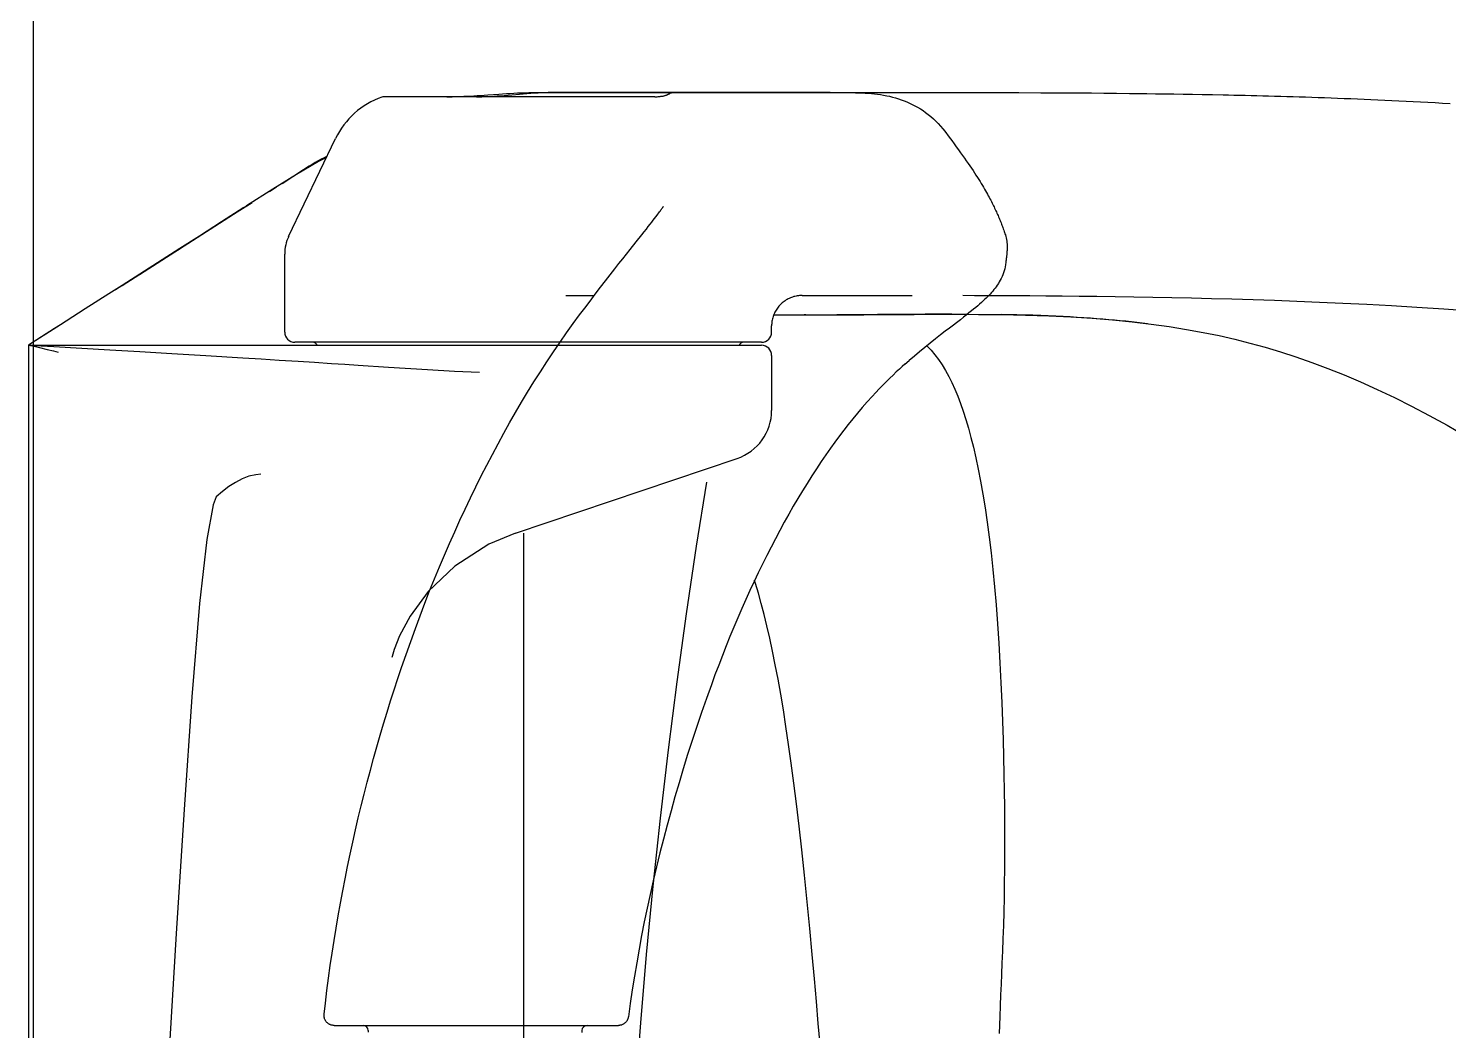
# Model space of a CAD drawing. Extents: x -119186 to 81195, y 1816 to 147180.
# Drawn here: x 24555.7 to 24695.7, y 34615.6 to 34714.3 of the extents above; entities that cross this region are included whole.
import ezdxf

# ---------------------------------------------------------------- set-up
doc = ezdxf.new("R2010")
doc.units = 0
doc.header["$LTSCALE"] = 12.7
doc.header["$MEASUREMENT"] = 0
doc.layers.add('A_建築（什器）', color=8, linetype='CONTINUOUS')

msp = doc.modelspace()

# ---------------------------------------------------------------- linework, layer by layer
at = {"layer": 'A_建築（什器）'}
for p, q in [((24556.16, 35012.64), (24556.16, 32762.64)), ((24617.41, 34707.61), (24590.69, 34707.61)), ((24599.85, 34707.61), (24590.69, 34707.61)), ((24596.93, 34707.61), (24597.18, 34707.61)), ((24597.18, 34707.61), (24597.44, 34707.61)), ((24597.44, 34707.61), (24597.71, 34707.62)), ((24597.71, 34707.62), (24597.97, 34707.62)), ((24597.97, 34707.62), (24598.27, 34707.63)), ((24598.27, 34707.63), (24598.59, 34707.65)), ((24598.59, 34707.65), (24598.91, 34707.66)), ((24598.91, 34707.66), (24599.24, 34707.68)), ((24599.24, 34707.68), (24599.58, 34707.7)), ((24599.58, 34707.7), (24599.92, 34707.72)), ((24599.85, 34707.61), (24600.11, 34707.61)), ((24599.92, 34707.72), (24600.26, 34707.74)), ((24600.11, 34707.61), (24600.37, 34707.61)), ((24600.26, 34707.74), (24600.61, 34707.76)), ((24600.37, 34707.61), (24600.63, 34707.62)), ((24600.61, 34707.76), (24600.97, 34707.79)), ((24600.63, 34707.62), (24600.89, 34707.63)), ((24600.89, 34707.63), (24601.21, 34707.64)), ((24600.97, 34707.79), (24602.05, 34707.87)), ((24601.21, 34707.64), (24601.55, 34707.66)), ((24601.55, 34707.66), (24601.89, 34707.69)), ((24601.89, 34707.69), (24602.24, 34707.71)), ((24602.05, 34707.87), (24602.42, 34707.89)), ((24602.24, 34707.71), (24602.59, 34707.74)), ((24602.42, 34707.89), (24602.79, 34707.92)), ((24602.59, 34707.74), (24602.96, 34707.77)), ((24602.79, 34707.92), (24603.16, 34707.94)), ((24602.96, 34707.77), (24603.32, 34707.8)), ((24603.16, 34707.94), (24603.52, 34707.96)), ((24603.32, 34707.8), (24604.07, 34707.87)), ((24603.52, 34707.96), (24603.89, 34707.98)), ((24603.89, 34707.98), (24604.26, 34708)), ((24604.07, 34707.87), (24604.45, 34707.9)), ((24604.26, 34708), (24604.63, 34708.01)), ((24604.45, 34707.9), (24604.82, 34707.94)), ((24604.63, 34708.01), (24604.99, 34708.02)), ((24604.82, 34707.94), (24605.19, 34707.96)), ((24604.99, 34708.02), (24605.35, 34708.03)), ((24605.19, 34707.96), (24605.55, 34707.99)), ((24605.35, 34708.03), (24605.69, 34708.03)), ((24605.55, 34707.99), (24605.91, 34708.01)), ((24605.69, 34708.03), (24642.29, 34708.03)), ((24605.91, 34708.01), (24606.26, 34708.02)), ((24606.26, 34708.02), (24606.59, 34708.03)), ((24606.59, 34708.03), (24606.91, 34708.03)), ((24634.71, 34708.03), (24606.91, 34708.03)), ((24617.41, 34707.61), (24617.53, 34707.61)), ((24617.53, 34707.61), (24617.64, 34707.61)), ((24617.64, 34707.61), (24617.76, 34707.62)), ((24617.76, 34707.62), (24617.86, 34707.63)), ((24617.86, 34707.63), (24617.95, 34707.64)), ((24617.95, 34707.64), (24618.03, 34707.65)), ((24618.03, 34707.65), (24618.11, 34707.66)), ((24618.11, 34707.66), (24618.18, 34707.67)), ((24618.18, 34707.67), (24618.25, 34707.68)), ((24618.25, 34707.68), (24618.31, 34707.7)), ((24618.31, 34707.7), (24618.36, 34707.71)), ((24618.36, 34707.71), (24618.41, 34707.73)), ((24618.41, 34707.73), (24618.46, 34707.74)), ((24618.46, 34707.74), (24618.5, 34707.75)), ((24618.5, 34707.75), (24618.54, 34707.77)), ((24618.54, 34707.77), (24618.58, 34707.78)), ((24618.58, 34707.78), (24618.61, 34707.79)), ((24618.61, 34707.79), (24618.64, 34707.8)), ((24618.64, 34707.8), (24618.67, 34707.82)), ((24618.67, 34707.82), (24618.7, 34707.83)), ((24618.7, 34707.83), (24618.72, 34707.84)), ((24618.72, 34707.84), (24618.75, 34707.85)), ((24618.75, 34707.85), (24618.77, 34707.86)), ((24618.77, 34707.86), (24618.78, 34707.87)), ((24618.78, 34707.87), (24618.8, 34707.88)), ((24618.8, 34707.88), (24618.81, 34707.88)), ((24618.81, 34707.88), (24618.83, 34707.89)), ((24618.83, 34707.89), (24618.84, 34707.9)), ((24618.84, 34707.9), (24618.85, 34707.9)), ((24618.85, 34707.9), (24618.86, 34707.91)), ((24618.86, 34707.91), (24618.87, 34707.92)), ((24618.86, 34707.91), (24618.86, 34707.91)), ((24618.87, 34707.92), (24618.88, 34707.92)), ((24618.88, 34707.93), (24618.89, 34707.93)), ((24618.88, 34707.92), (24618.88, 34707.93)), ((24618.88, 34707.92), (24618.88, 34707.92)), ((24618.89, 34707.93), (24618.9, 34707.94)), ((24618.89, 34707.93), (24618.89, 34707.93)), ((24618.9, 34707.94), (24618.9, 34707.94)), ((24618.9, 34707.94), (24618.9, 34707.94)), ((24618.9, 34707.94), (24618.91, 34707.94)), ((24618.91, 34707.94), (24618.91, 34707.95)), ((24618.91, 34707.95), (24618.91, 34707.95)), ((24618.91, 34707.95), (24618.92, 34707.95)), ((24618.91, 34707.94), (24618.91, 34707.94)), ((24618.92, 34707.95), (24618.92, 34707.96)), ((24618.92, 34707.96), (24618.93, 34707.96)), ((24618.92, 34707.95), (24618.92, 34707.95)), ((24618.93, 34707.96), (24618.93, 34707.96)), ((24618.93, 34707.96), (24618.94, 34707.96)), ((24618.94, 34707.96), (24618.95, 34707.97)), ((24618.95, 34707.97), (24618.96, 34707.98)), ((24618.95, 34707.97), (24618.95, 34707.97)), ((24618.96, 34707.98), (24618.97, 34707.98)), ((24618.97, 34707.98), (24618.98, 34707.99)), ((24618.98, 34707.99), (24618.99, 34707.99)), ((24618.99, 34707.99), (24619, 34708)), ((24619, 34708), (24619.02, 34708)), ((24619.02, 34708), (24619.03, 34708)), ((24619.03, 34708), (24619.04, 34708.01)), ((24619.04, 34708.01), (24619.06, 34708.01)), ((24619.06, 34708.01), (24619.07, 34708.02)), ((24619.07, 34708.02), (24619.09, 34708.02)), ((24619.09, 34708.02), (24619.1, 34708.02)), ((24619.1, 34708.02), (24619.12, 34708.03)), ((24619.12, 34708.03), (24619.14, 34708.03)), ((24619.14, 34708.03), (24619.16, 34708.03)), ((24619.16, 34708.03), (24619.17, 34708.03)), ((24619.17, 34708.03), (24619.19, 34708.03)), ((24634.71, 34708.03), (24635.19, 34708.03)), ((24635.19, 34708.03), (24635.67, 34708.03)), ((24635.67, 34708.03), (24636.11, 34708.03)), ((24636.11, 34708.03), (24636.51, 34708.02)), ((24636.51, 34708.02), (24636.87, 34708.02)), ((24636.87, 34708.02), (24637.21, 34708.01)), ((24637.21, 34708.01), (24637.54, 34708)), ((24637.54, 34708), (24637.85, 34707.98)), ((24637.85, 34707.98), (24638.16, 34707.97)), ((24638.16, 34707.97), (24638.47, 34707.95)), ((24638.47, 34707.95), (24638.77, 34707.92)), ((24638.77, 34707.92), (24639.07, 34707.89)), ((24639.07, 34707.89), (24639.37, 34707.86)), ((24639.37, 34707.86), (24639.67, 34707.82)), ((24639.67, 34707.82), (24639.98, 34707.77)), ((24639.98, 34707.77), (24640.28, 34707.71)), ((24640.28, 34707.71), (24640.57, 34707.65)), ((24640.57, 34707.65), (24640.86, 34707.58)), ((24640.86, 34707.58), (24641.15, 34707.5)), ((24641.15, 34707.5), (24641.43, 34707.41)), ((24641.43, 34707.41), (24641.71, 34707.32)), ((24641.71, 34707.32), (24641.99, 34707.22)), ((24641.99, 34707.22), (24642.26, 34707.11)), ((24642.29, 34708.03), (24642.39, 34708.03)), ((24642.39, 34708.03), (24644.89, 34708.03)), ((24644.89, 34708.03), (24647.38, 34708.03)), ((24647.38, 34708.03), (24649.47, 34708.02)), ((24649.47, 34708.02), (24651.75, 34708.02)), ((24651.75, 34708.02), (24653.31, 34708.02)), ((24653.31, 34708.02), (24655.46, 34708.01)), ((24655.46, 34708.01), (24657.35, 34708)), ((24657.35, 34708), (24658.9, 34707.99)), ((24658.9, 34707.99), (24660.48, 34707.98)), ((24660.48, 34707.98), (24661.69, 34707.97)), ((24661.69, 34707.97), (24662.93, 34707.96)), ((24662.93, 34707.96), (24664.2, 34707.94)), ((24664.2, 34707.94), (24665.05, 34707.94)), ((24665.05, 34707.94), (24665.92, 34707.92)), ((24665.92, 34707.92), (24666.79, 34707.91)), ((24666.79, 34707.91), (24667.68, 34707.9)), ((24667.68, 34707.9), (24668.57, 34707.89)), ((24668.57, 34707.89), (24669.49, 34707.87)), ((24669.49, 34707.87), (24670.42, 34707.86)), ((24670.42, 34707.86), (24671.38, 34707.84)), ((24671.38, 34707.84), (24672.38, 34707.82)), ((24672.38, 34707.82), (24673.43, 34707.8)), ((24673.43, 34707.8), (24673.96, 34707.79)), ((24673.96, 34707.79), (24674.51, 34707.78)), ((24674.51, 34707.78), (24675.06, 34707.77)), ((24675.06, 34707.77), (24675.62, 34707.75)), ((24675.62, 34707.75), (24676.19, 34707.74)), ((24676.19, 34707.74), (24676.77, 34707.73)), ((24676.77, 34707.73), (24677.35, 34707.71)), ((24677.35, 34707.71), (24677.93, 34707.69)), ((24677.93, 34707.69), (24678.52, 34707.68)), ((24678.52, 34707.68), (24679.12, 34707.66)), ((24679.12, 34707.66), (24679.72, 34707.64)), ((24679.72, 34707.64), (24680.33, 34707.63)), ((24680.33, 34707.63), (24680.94, 34707.61)), ((24680.94, 34707.61), (24681.56, 34707.59)), ((24681.56, 34707.59), (24682.18, 34707.57)), ((24682.18, 34707.57), (24682.81, 34707.55)), ((24682.81, 34707.55), (24683.44, 34707.52)), ((24683.44, 34707.52), (24684.08, 34707.5)), ((24684.08, 34707.5), (24684.72, 34707.48)), ((24684.72, 34707.48), (24685.37, 34707.45)), ((24685.37, 34707.45), (24686.02, 34707.43)), ((24686.02, 34707.43), (24686.68, 34707.4)), ((24686.68, 34707.4), (24687.34, 34707.37)), ((24687.34, 34707.37), (24688.01, 34707.35)), ((24688.01, 34707.35), (24688.69, 34707.32)), ((24688.69, 34707.32), (24689.38, 34707.28)), ((24689.38, 34707.28), (24690.07, 34707.25)), ((24690.07, 34707.25), (24690.77, 34707.22)), ((24690.77, 34707.22), (24691.47, 34707.18)), ((24691.47, 34707.18), (24692.18, 34707.15)), ((24642.26, 34707.11), (24642.53, 34706.99)), ((24642.53, 34706.99), (24642.79, 34706.86)), ((24642.79, 34706.86), (24643.06, 34706.73)), ((24643.06, 34706.73), (24643.33, 34706.58)), ((24643.33, 34706.58), (24643.6, 34706.42)), ((24643.6, 34706.42), (24643.86, 34706.25)), ((24643.86, 34706.25), (24644.12, 34706.06)), ((24644.12, 34706.06), (24644.38, 34705.87)), ((24644.38, 34705.87), (24644.63, 34705.67)), ((24692.18, 34707.15), (24692.9, 34707.11)), ((24692.9, 34707.11), (24693.62, 34707.07)), ((24693.62, 34707.07), (24694.35, 34707.03)), ((24694.35, 34707.03), (24695.08, 34706.99)), ((24695.08, 34706.99), (24695.83, 34706.95)), ((24644.63, 34705.67), (24644.88, 34705.45)), ((24644.88, 34705.45), (24645.13, 34705.22)), ((24645.13, 34705.22), (24645.36, 34704.98)), ((24645.36, 34704.98), (24645.59, 34704.72)), ((24645.59, 34704.72), (24645.82, 34704.45)), ((24645.82, 34704.45), (24646.01, 34704.21)), ((24581.33, 34693.85), (24585.96, 34703.49)), ((24581.33, 34693.85), (24585.96, 34703.49)), ((24646.01, 34704.21), (24646.43, 34703.64)), ((24646.43, 34703.64), (24646.69, 34703.3)), ((24646.69, 34703.3), (24646.92, 34702.98)), ((24646.92, 34702.98), (24647.14, 34702.68)), ((24585.07, 34701.63), (24584.28, 34701.22)), ((24585.07, 34701.63), (24584.28, 34701.22)), ((24647.14, 34702.68), (24647.35, 34702.39)), ((24647.35, 34702.39), (24647.56, 34702.1)), ((24647.56, 34702.1), (24647.75, 34701.83)), ((24647.75, 34701.83), (24647.94, 34701.57)), ((24647.94, 34701.57), (24648.12, 34701.31)), ((24580.68, 34699.07), (24582.8, 34700.43)), ((24580.68, 34699.07), (24582.8, 34700.43)), ((24584.28, 34701.22), (24582.12, 34699.96)), ((24584.28, 34701.22), (24582.12, 34699.96)), ((24648.12, 34701.31), (24648.3, 34701.05)), ((24648.3, 34701.05), (24648.47, 34700.81)), ((24648.47, 34700.81), (24648.63, 34700.57)), ((24648.63, 34700.57), (24648.79, 34700.34)), ((24648.79, 34700.34), (24648.94, 34700.11)), ((24582.12, 34699.96), (24579.76, 34698.51)), ((24582.12, 34699.96), (24579.76, 34698.51)), ((24648.94, 34700.11), (24649.08, 34699.89)), ((24649.08, 34699.89), (24649.22, 34699.67)), ((24649.22, 34699.67), (24649.35, 34699.46)), ((24649.35, 34699.46), (24649.48, 34699.26)), ((24649.48, 34699.26), (24649.6, 34699.06)), ((24649.6, 34699.06), (24649.71, 34698.87)), ((24649.71, 34698.87), (24649.82, 34698.69)), ((24579.76, 34698.51), (24577.19, 34696.87)), ((24579.76, 34698.51), (24577.19, 34696.87)), ((24579.44, 34698.28), (24580.14, 34698.73)), ((24579.44, 34698.28), (24580.14, 34698.73)), ((24649.82, 34698.69), (24649.93, 34698.51)), ((24649.93, 34698.51), (24650.02, 34698.34)), ((24650.02, 34698.34), (24650.12, 34698.18)), ((24650.12, 34698.18), (24650.21, 34698.02)), ((24650.21, 34698.02), (24650.29, 34697.86)), ((24650.29, 34697.86), (24650.37, 34697.71)), ((24650.37, 34697.71), (24650.45, 34697.56)), ((24650.45, 34697.56), (24650.53, 34697.42)), ((24650.53, 34697.42), (24650.6, 34697.28)), ((24564.92, 34689.03), (24576.93, 34696.69)), ((24564.92, 34689.03), (24576.93, 34696.69)), ((24572.31, 34693.74), (24577.19, 34696.87)), ((24572.31, 34693.74), (24577.19, 34696.87)), ((24576.92, 34696.7), (24574.71, 34695.28)), ((24576.92, 34696.7), (24574.71, 34695.28)), ((24576.26, 34696.26), (24577.73, 34697.2)), ((24576.26, 34696.26), (24577.73, 34697.2)), ((24617.64, 34695.93), (24617.73, 34696.06)), ((24617.73, 34696.06), (24617.82, 34696.18)), ((24617.82, 34696.18), (24617.9, 34696.28)), ((24617.9, 34696.28), (24617.97, 34696.38)), ((24617.97, 34696.38), (24618.03, 34696.46)), ((24618.03, 34696.46), (24618.08, 34696.54)), ((24618.08, 34696.54), (24618.13, 34696.6)), ((24618.13, 34696.6), (24618.16, 34696.65)), ((24618.16, 34696.65), (24618.2, 34696.7)), ((24618.2, 34696.7), (24618.22, 34696.73)), ((24618.22, 34696.73), (24618.24, 34696.76)), ((24618.24, 34696.76), (24618.25, 34696.78)), ((24618.25, 34696.78), (24618.26, 34696.79)), ((24618.26, 34696.79), (24618.27, 34696.8)), ((24618.27, 34696.8), (24618.27, 34696.8)), ((24650.6, 34697.28), (24650.67, 34697.14)), ((24650.67, 34697.14), (24650.74, 34697)), ((24650.74, 34697), (24650.8, 34696.88)), ((24650.8, 34696.88), (24650.87, 34696.75)), ((24650.87, 34696.75), (24650.92, 34696.63)), ((24650.92, 34696.63), (24650.98, 34696.5)), ((24650.98, 34696.5), (24651.04, 34696.38)), ((24651.04, 34696.38), (24651.1, 34696.26)), ((24651.1, 34696.26), (24651.15, 34696.14)), ((24651.15, 34696.14), (24651.2, 34696.02)), ((24651.2, 34696.02), (24651.26, 34695.9)), ((24574.71, 34695.28), (24572.54, 34693.88)), ((24574.71, 34695.28), (24572.54, 34693.88)), ((24616.37, 34694.3), (24616.59, 34694.58)), ((24616.59, 34694.58), (24616.78, 34694.82)), ((24616.78, 34694.82), (24616.96, 34695.05)), ((24616.96, 34695.05), (24617.12, 34695.26)), ((24617.12, 34695.26), (24617.27, 34695.45)), ((24617.27, 34695.45), (24617.4, 34695.62)), ((24617.4, 34695.62), (24617.53, 34695.78)), ((24617.53, 34695.78), (24617.64, 34695.93)), ((24651.26, 34695.9), (24651.31, 34695.78)), ((24651.31, 34695.78), (24651.36, 34695.66)), ((24651.36, 34695.66), (24651.41, 34695.54)), ((24651.41, 34695.54), (24651.46, 34695.42)), ((24651.46, 34695.42), (24651.5, 34695.31)), ((24651.5, 34695.31), (24651.55, 34695.19)), ((24651.55, 34695.19), (24651.6, 34695.07)), ((24651.6, 34695.07), (24651.64, 34694.95)), ((24651.64, 34694.95), (24651.69, 34694.83)), ((24651.69, 34694.83), (24651.73, 34694.72)), ((24651.73, 34694.72), (24651.77, 34694.6)), ((24651.77, 34694.6), (24651.82, 34694.48)), ((24566.62, 34690.11), (24572.31, 34693.74)), ((24566.62, 34690.11), (24572.31, 34693.74)), ((24572.54, 34693.88), (24570.61, 34692.65)), ((24572.54, 34693.88), (24570.61, 34692.65)), ((24571.77, 34693.39), (24571.78, 34693.4)), ((24571.77, 34693.39), (24571.78, 34693.4)), ((24614.98, 34692.56), (24615.6, 34693.33)), ((24615.6, 34693.33), (24616.14, 34694.01)), ((24616.14, 34694.01), (24616.37, 34694.3)), ((24651.82, 34694.48), (24651.86, 34694.35)), ((24651.86, 34694.35), (24651.9, 34694.23)), ((24651.9, 34694.23), (24651.94, 34694.12)), ((24651.94, 34694.12), (24651.98, 34694.01)), ((24651.98, 34694.01), (24652.02, 34693.86)), ((24652.02, 34693.86), (24652.06, 34693.7)), ((24652.06, 34693.7), (24652.09, 34693.55)), ((24652.09, 34693.55), (24652.11, 34693.4)), ((24652.11, 34693.4), (24652.13, 34693.25)), ((24652.13, 34693.25), (24652.14, 34693.1)), ((24564.28, 34688.62), (24570.11, 34692.33)), ((24564.28, 34688.62), (24570.11, 34692.33)), ((24570.61, 34692.65), (24568.88, 34691.55)), ((24570.61, 34692.65), (24568.88, 34691.55)), ((24569.06, 34691.67), (24569.51, 34691.95)), ((24570.38, 34692.51), (24570.75, 34692.74)), ((24580.94, 34684.43), (24580.94, 34692.12)), ((24580.94, 34684.43), (24580.94, 34692.12)), ((24614.27, 34691.66), (24614.64, 34692.12)), ((24614.64, 34692.12), (24614.98, 34692.56)), ((24652.08, 34691.76), (24652.07, 34691.68)), ((24652.09, 34691.85), (24652.08, 34691.76)), ((24652.1, 34691.93), (24652.09, 34691.85)), ((24652.11, 34692.01), (24652.1, 34691.93)), ((24652.12, 34692.18), (24652.11, 34692.1)), ((24652.11, 34692.1), (24652.11, 34692.01)), ((24652.13, 34692.36), (24652.12, 34692.27)), ((24652.12, 34692.27), (24652.12, 34692.18)), ((24652.14, 34692.45), (24652.13, 34692.36)), ((24652.14, 34693.1), (24652.15, 34692.95)), ((24652.15, 34692.67), (24652.14, 34692.63)), ((24652.14, 34692.63), (24652.14, 34692.54)), ((24652.14, 34692.54), (24652.14, 34692.45)), ((24652.15, 34692.95), (24652.15, 34692.8)), ((24652.15, 34692.8), (24652.15, 34692.67)), ((24568.88, 34691.55), (24564.92, 34689.03)), ((24568.88, 34691.55), (24564.92, 34689.03)), ((24613.03, 34690.08), (24613.47, 34690.65)), ((24613.47, 34690.65), (24613.88, 34691.17)), ((24613.88, 34691.17), (24614.27, 34691.66)), ((24651.85, 34690.45), (24651.79, 34690.26)), ((24651.91, 34690.65), (24651.85, 34690.45)), ((24651.96, 34690.85), (24651.91, 34690.65)), ((24651.99, 34691.05), (24651.96, 34690.85)), ((24652, 34691.13), (24651.99, 34691.05)), ((24652.02, 34691.24), (24652, 34691.13)), ((24652.03, 34691.34), (24652.02, 34691.24)), ((24652.04, 34691.42), (24652.03, 34691.34)), ((24652.05, 34691.51), (24652.04, 34691.42)), ((24652.06, 34691.6), (24652.05, 34691.51)), ((24652.07, 34691.68), (24652.06, 34691.6)), ((24564.92, 34689.03), (24563.62, 34688.2)), ((24564.92, 34689.03), (24563.62, 34688.2)), ((24612.07, 34688.85), (24612.56, 34689.49)), ((24612.56, 34689.49), (24613.03, 34690.08)), ((24651.18, 34689.06), (24651.07, 34688.9)), ((24651.29, 34689.22), (24651.18, 34689.06)), ((24651.38, 34689.38), (24651.29, 34689.22)), ((24651.48, 34689.55), (24651.38, 34689.38)), ((24651.57, 34689.72), (24651.48, 34689.55)), ((24651.65, 34689.89), (24651.57, 34689.72)), ((24651.72, 34690.07), (24651.65, 34689.89)), ((24651.79, 34690.26), (24651.72, 34690.07)), ((24563.62, 34688.19), (24561.29, 34686.71)), ((24563.62, 34688.19), (24561.29, 34686.71)), ((24608.65, 34688.03), (24611.44, 34688.03)), ((24611.04, 34687.49), (24611.56, 34688.18)), ((24611.56, 34688.18), (24612.07, 34688.85)), ((24630.37, 34687.59), (24630.27, 34687.52)), ((24630.47, 34687.65), (24630.37, 34687.59)), ((24630.57, 34687.7), (24630.47, 34687.65)), ((24630.68, 34687.75), (24630.57, 34687.7)), ((24630.79, 34687.8), (24630.68, 34687.75)), ((24630.9, 34687.84), (24630.79, 34687.8)), ((24631.01, 34687.88), (24630.9, 34687.84)), ((24631.12, 34687.92), (24631.01, 34687.88)), ((24631.24, 34687.95), (24631.12, 34687.92)), ((24631.35, 34687.97), (24631.24, 34687.95)), ((24631.47, 34687.99), (24631.35, 34687.97)), ((24631.59, 34688.01), (24631.47, 34687.99)), ((24631.7, 34688.02), (24631.59, 34688.01)), ((24631.82, 34688.03), (24631.7, 34688.02)), ((24631.94, 34688.03), (24631.82, 34688.03)), ((24631.94, 34688.03), (24641.78, 34688.03)), ((24641.78, 34688.03), (24642.8, 34688.03)), ((24648.95, 34688.01), (24647.78, 34688.02)), ((24650.2, 34688.01), (24648.95, 34688.01)), ((24649.93, 34687.63), (24649.77, 34687.48)), ((24650.07, 34687.77), (24649.93, 34687.63)), ((24650.21, 34687.91), (24650.07, 34687.77)), ((24651.52, 34688), (24650.2, 34688.01)), ((24650.35, 34688.04), (24650.21, 34687.91)), ((24650.48, 34688.18), (24650.35, 34688.04)), ((24650.6, 34688.32), (24650.48, 34688.18)), ((24650.73, 34688.46), (24650.6, 34688.32)), ((24650.84, 34688.61), (24650.73, 34688.46)), ((24650.96, 34688.75), (24650.84, 34688.61)), ((24651.07, 34688.9), (24650.96, 34688.75)), ((24652.92, 34687.99), (24651.52, 34688)), ((24654.4, 34687.99), (24652.92, 34687.99)), ((24655.96, 34687.97), (24654.4, 34687.99)), ((24657.58, 34687.96), (24655.96, 34687.97)), ((24659.26, 34687.94), (24657.58, 34687.96)), ((24661, 34687.92), (24659.26, 34687.94)), ((24662.79, 34687.9), (24661, 34687.92)), ((24664.64, 34687.87), (24662.79, 34687.9)), ((24666.51, 34687.84), (24664.64, 34687.87)), ((24668.39, 34687.81), (24666.51, 34687.84)), ((24670.31, 34687.77), (24668.39, 34687.81)), ((24672.28, 34687.72), (24670.31, 34687.77)), ((24674.31, 34687.66), (24672.28, 34687.72)), ((24676.39, 34687.6), (24674.31, 34687.66)), ((24678.52, 34687.53), (24676.39, 34687.6)), ((24561.29, 34686.71), (24559.4, 34685.51)), ((24561.29, 34686.71), (24559.4, 34685.51)), ((24610.01, 34686.13), (24610.51, 34686.8)), ((24610.51, 34686.8), (24611.04, 34687.49)), ((24629.16, 34686.17), (24629.12, 34686.06)), ((24629.21, 34686.28), (24629.16, 34686.17)), ((24629.26, 34686.38), (24629.21, 34686.28)), ((24629.32, 34686.49), (24629.26, 34686.38)), ((24629.38, 34686.59), (24629.32, 34686.49)), ((24629.44, 34686.69), (24629.38, 34686.59)), ((24629.51, 34686.79), (24629.44, 34686.69)), ((24629.58, 34686.88), (24629.51, 34686.79)), ((24629.65, 34686.97), (24629.58, 34686.88)), ((24629.73, 34687.06), (24629.65, 34686.97)), ((24629.81, 34687.15), (24629.73, 34687.06)), ((24629.9, 34687.23), (24629.81, 34687.15)), ((24629.99, 34687.31), (24629.9, 34687.23)), ((24630.08, 34687.38), (24629.99, 34687.31)), ((24630.17, 34687.45), (24630.08, 34687.38)), ((24630.27, 34687.52), (24630.17, 34687.45)), ((24639.04, 34686.15), (24641.25, 34686.16)), ((24641.07, 34686.16), (24639.37, 34686.15)), ((24642.28, 34686.17), (24641.07, 34686.16)), ((24641.25, 34686.16), (24642.99, 34686.17)), ((24643.48, 34686.17), (24642.28, 34686.17)), ((24642.99, 34686.17), (24644.35, 34686.18)), ((24644.08, 34686.18), (24643.48, 34686.17)), ((24644.67, 34686.18), (24644.08, 34686.18)), ((24644.35, 34686.18), (24645.4, 34686.18)), ((24645.24, 34686.18), (24644.67, 34686.18)), ((24645.24, 34686.18), (24646.85, 34686.18)), ((24645.98, 34686.18), (24645.28, 34686.18)), ((24646.69, 34686.18), (24645.98, 34686.18)), ((24646.69, 34686.18), (24648.12, 34686.18)), ((24648.38, 34686.31), (24648.12, 34686.11)), ((24648.12, 34686.18), (24649.33, 34686.17)), ((24648.63, 34686.51), (24648.38, 34686.31)), ((24648.85, 34686.69), (24648.63, 34686.51)), ((24649.06, 34686.86), (24648.85, 34686.69)), ((24649.26, 34687.03), (24649.06, 34686.86)), ((24649.44, 34687.18), (24649.26, 34687.03)), ((24649.33, 34686.17), (24650.46, 34686.17)), ((24649.61, 34687.34), (24649.44, 34687.18)), ((24649.77, 34687.48), (24649.61, 34687.34)), ((24650.46, 34686.17), (24650.85, 34686.16)), ((24650.85, 34686.16), (24651.23, 34686.16)), ((24651.23, 34686.16), (24651.61, 34686.15)), ((24651.61, 34686.15), (24653.97, 34686.1)), ((24680.71, 34687.45), (24678.52, 34687.53)), ((24682.95, 34687.36), (24680.71, 34687.45)), ((24685.24, 34687.26), (24682.95, 34687.36)), ((24687.6, 34687.15), (24685.24, 34687.26)), ((24690.03, 34687.01), (24687.6, 34687.15)), ((24692.55, 34686.86), (24690.03, 34687.01)), ((24695.19, 34686.69), (24692.55, 34686.86)), ((24697.93, 34686.49), (24695.19, 34686.69)), ((24558.84, 34685.15), (24555.68, 34683.13)), ((24558.26, 34684.78), (24555.68, 34683.13)), ((24558.84, 34685.15), (24558.26, 34684.78)), ((24559.4, 34685.51), (24558.84, 34685.15)), ((24559.4, 34685.51), (24558.84, 34685.15)), ((24608.73, 34684.37), (24609.37, 34685.27)), ((24609.37, 34685.27), (24610.01, 34686.13)), ((24628.95, 34685.25), (24628.94, 34685.13)), ((24628.94, 34685.13), (24628.94, 34685.03)), ((24628.94, 34684.43), (24628.94, 34685.03)), ((24628.96, 34685.37), (24628.95, 34685.25)), ((24628.97, 34685.49), (24628.96, 34685.37)), ((24628.99, 34685.6), (24628.97, 34685.49)), ((24629.02, 34685.72), (24628.99, 34685.6)), ((24629.05, 34685.83), (24629.02, 34685.72)), ((24629.08, 34685.95), (24629.05, 34685.83)), ((24629.12, 34686.06), (24629.08, 34685.95)), ((24629.15, 34686.13), (24629.6, 34686.13)), ((24629.6, 34686.13), (24635.36, 34686.13)), ((24632.31, 34686.13), (24632.15, 34686.13)), ((24634.68, 34686.13), (24635.79, 34686.13)), ((24636.04, 34686.13), (24635.38, 34686.13)), ((24635.79, 34686.13), (24636.57, 34686.13)), ((24636.68, 34686.14), (24636.04, 34686.13)), ((24636.57, 34686.13), (24637.31, 34686.14)), ((24637.31, 34686.14), (24636.68, 34686.14)), ((24637.94, 34686.14), (24637.31, 34686.14)), ((24637.31, 34686.14), (24638.02, 34686.14)), ((24639.37, 34686.15), (24637.94, 34686.14)), ((24638.02, 34686.14), (24639.04, 34686.15)), ((24646.47, 34684.83), (24646.05, 34684.51)), ((24647.54, 34685.65), (24646.47, 34684.83)), ((24647.84, 34685.89), (24647.54, 34685.65)), ((24648.12, 34686.11), (24647.84, 34685.89)), ((24652.3, 34686.14), (24651.61, 34686.15)), ((24653.12, 34686.12), (24652.3, 34686.14)), ((24653.92, 34686.1), (24653.12, 34686.12)), ((24654.7, 34686.08), (24653.92, 34686.1)), ((24653.97, 34686.1), (24656.25, 34686.03)), ((24655.46, 34686.05), (24654.7, 34686.08)), ((24656.21, 34686.02), (24655.46, 34686.05)), ((24656.94, 34685.99), (24656.21, 34686.02)), ((24656.25, 34686.03), (24658.44, 34685.92)), ((24657.66, 34685.96), (24656.94, 34685.99)), ((24658.36, 34685.92), (24657.66, 34685.96)), ((24659.04, 34685.88), (24658.36, 34685.92)), ((24658.44, 34685.92), (24660.54, 34685.79)), ((24659.71, 34685.84), (24659.04, 34685.88)), ((24660.37, 34685.79), (24659.71, 34685.84)), ((24660.98, 34685.75), (24660.37, 34685.79)), ((24660.54, 34685.79), (24662.55, 34685.63)), ((24661.58, 34685.7), (24660.98, 34685.75)), ((24662.17, 34685.65), (24661.58, 34685.7)), ((24662.74, 34685.6), (24662.17, 34685.65)), ((24662.55, 34685.63), (24664.49, 34685.44)), ((24663.31, 34685.55), (24662.74, 34685.6)), ((24663.86, 34685.49), (24663.31, 34685.55)), ((24664.41, 34685.44), (24663.86, 34685.49)), ((24664.94, 34685.38), (24664.41, 34685.44)), ((24664.49, 34685.44), (24666.34, 34685.22)), ((24665.47, 34685.31), (24664.94, 34685.38)), ((24665.98, 34685.25), (24665.47, 34685.31)), ((24666.34, 34685.22), (24668.12, 34684.98)), ((24668.12, 34684.98), (24669.83, 34684.7)), ((24627.94, 34683.43), (24581.94, 34683.43)), ((24608.07, 34683.43), (24581.94, 34683.43)), ((24607.43, 34682.49), (24608.08, 34683.44)), ((24608.08, 34683.44), (24608.73, 34684.37)), ((24645.09, 34683.75), (24644.57, 34683.34)), ((24645.59, 34684.15), (24645.09, 34683.75)), ((24646.05, 34684.51), (24645.59, 34684.15)), ((24669.83, 34684.7), (24671.47, 34684.4)), ((24671.47, 34684.4), (24673.05, 34684.08)), ((24673.05, 34684.08), (24674.58, 34683.73)), ((24674.58, 34683.73), (24676.08, 34683.35)), ((24555.68, 34683.16), (24556.78, 34682.9)), ((24555.68, 34683.16), (24556.78, 34682.9)), ((24555.68, 34683.15), (24555.68, 34447.11)), ((24555.68, 34683.15), (24555.68, 34447.11)), ((24555.68, 34683.13), (24555.68, 34683.14)), ((24555.68, 34683.14), (24556.09, 34683.06)), ((24555.68, 34683.13), (24555.68, 34683.14)), ((24555.68, 34683.14), (24556.09, 34683.06)), ((24555.68, 34683.13), (24627.94, 34683.13)), ((24555.68, 34683.13), (24555.72, 34683.12)), ((24555.68, 34683.13), (24558.18, 34683)), ((24555.68, 34683.13), (24555.69, 34683.13)), ((24555.68, 34683.13), (24607.86, 34683.13)), ((24555.68, 34683.13), (24555.72, 34683.12)), ((24555.68, 34683.13), (24558.18, 34683)), ((24555.68, 34683.13), (24555.69, 34683.13)), ((24556.78, 34682.9), (24557.53, 34682.72)), ((24556.78, 34682.9), (24557.53, 34682.72)), ((24557.53, 34682.72), (24558.15, 34682.57)), ((24557.53, 34682.72), (24558.15, 34682.57)), ((24558.15, 34682.57), (24558.61, 34682.46)), ((24558.15, 34682.57), (24558.61, 34682.46)), ((24558.18, 34683), (24560.96, 34682.84)), ((24558.18, 34683), (24560.96, 34682.84)), ((24560.96, 34682.84), (24563.7, 34682.68)), ((24560.96, 34682.84), (24563.7, 34682.68)), ((24563.7, 34682.68), (24566.65, 34682.51)), ((24563.7, 34682.68), (24566.65, 34682.51)), ((24566.65, 34682.51), (24569.81, 34682.32)), ((24566.65, 34682.51), (24569.81, 34682.32)), ((24569.81, 34682.32), (24573.18, 34682.12)), ((24569.81, 34682.32), (24573.18, 34682.12)), ((24573.18, 34682.12), (24576.8, 34681.9)), ((24573.18, 34682.12), (24576.8, 34681.9)), ((24606.78, 34681.51), (24607.43, 34682.49)), ((24628.94, 34682.13), (24628.94, 34676.72)), ((24643.01, 34682.07), (24642.49, 34681.62)), ((24643.53, 34682.5), (24643.01, 34682.07)), ((24644.05, 34682.92), (24643.53, 34682.5)), ((24644.57, 34683.34), (24644.05, 34682.92)), ((24644.25, 34683.08), (24644.28, 34683.05)), ((24644.28, 34683.05), (24644.66, 34682.64)), ((24644.66, 34682.64), (24645.04, 34682.19)), ((24645.04, 34682.19), (24645.4, 34681.72)), ((24676.08, 34683.35), (24677.58, 34682.93)), ((24677.58, 34682.93), (24679.09, 34682.48)), ((24679.09, 34682.48), (24680.62, 34681.98)), ((24680.62, 34681.98), (24682.18, 34681.44)), ((24576.8, 34681.9), (24578.61, 34681.79)), ((24576.8, 34681.9), (24578.61, 34681.79)), ((24578.61, 34681.79), (24580.4, 34681.68)), ((24578.61, 34681.79), (24580.4, 34681.68)), ((24580.4, 34681.68), (24582.26, 34681.56)), ((24580.4, 34681.68), (24582.26, 34681.56)), ((24582.26, 34681.56), (24583.89, 34681.46)), ((24582.26, 34681.56), (24583.89, 34681.46)), ((24583.89, 34681.46), (24585.56, 34681.35)), ((24583.89, 34681.46), (24585.56, 34681.35)), ((24585.56, 34681.35), (24586.86, 34681.26)), ((24585.56, 34681.35), (24586.86, 34681.26)), ((24586.86, 34681.26), (24588.19, 34681.18)), ((24586.86, 34681.26), (24588.19, 34681.18)), ((24588.19, 34681.18), (24591.16, 34680.98)), ((24588.19, 34681.18), (24591.16, 34680.98)), ((24591.16, 34680.98), (24595.01, 34680.73)), ((24591.16, 34680.98), (24595.01, 34680.73)), ((24595.01, 34680.73), (24597.68, 34680.59)), ((24595.01, 34680.73), (24597.68, 34680.59)), ((24597.68, 34680.59), (24600.15, 34680.48)), ((24597.68, 34680.59), (24600.15, 34680.48)), ((24606.14, 34680.53), (24606.78, 34681.51)), ((24641.53, 34680.78), (24641.23, 34680.5)), ((24641.82, 34681.04), (24641.53, 34680.78)), ((24642.08, 34681.27), (24641.82, 34681.04)), ((24642.08, 34681.27), (24642.49, 34681.62)), ((24645.4, 34681.72), (24645.75, 34681.2)), ((24645.75, 34681.2), (24646.09, 34680.65)), ((24646.09, 34680.65), (24646.41, 34680.07)), ((24682.18, 34681.44), (24683.76, 34680.85)), ((24683.76, 34680.85), (24685.36, 34680.21)), ((24604.89, 34678.52), (24605.51, 34679.53)), ((24605.51, 34679.53), (24606.14, 34680.53)), ((24639.9, 34679.21), (24639.55, 34678.85)), ((24640.25, 34679.56), (24639.9, 34679.21)), ((24640.58, 34679.89), (24640.25, 34679.56)), ((24640.91, 34680.2), (24640.58, 34679.89)), ((24641.23, 34680.5), (24640.91, 34680.2)), ((24646.41, 34680.07), (24646.71, 34679.45)), ((24646.71, 34679.45), (24647.01, 34678.8)), ((24685.36, 34680.21), (24686.99, 34679.52)), ((24686.99, 34679.52), (24688.64, 34678.78)), ((24604.29, 34677.52), (24604.89, 34678.52)), ((24638.84, 34678.1), (24638.34, 34677.55)), ((24639.2, 34678.48), (24638.84, 34678.1)), ((24639.55, 34678.85), (24639.2, 34678.48)), ((24647.01, 34678.8), (24647.29, 34678.12)), ((24647.29, 34678.12), (24647.57, 34677.4)), ((24688.64, 34678.78), (24690.32, 34677.98)), ((24690.32, 34677.98), (24692.02, 34677.13)), ((24603.11, 34675.49), (24603.69, 34676.5)), ((24603.69, 34676.5), (24604.29, 34677.52)), ((24637.39, 34676.45), (24636.94, 34675.9)), ((24637.86, 34676.99), (24637.39, 34676.45)), ((24638.34, 34677.55), (24637.86, 34676.99)), ((24647.57, 34677.4), (24647.83, 34676.63)), ((24647.83, 34676.63), (24648.09, 34675.83)), ((24692.02, 34677.13), (24693.75, 34676.22)), ((24555.68, 34675.6), (24555.68, 34454.67)), ((24602.53, 34674.46), (24603.11, 34675.49)), ((24636.49, 34675.34), (24636.05, 34674.78)), ((24636.94, 34675.9), (24636.49, 34675.34)), ((24648.09, 34675.83), (24648.35, 34674.97)), ((24648.35, 34674.97), (24648.59, 34674.06)), ((24693.75, 34676.22), (24695.51, 34675.26)), ((24695.51, 34675.26), (24697.29, 34674.22)), ((24601.97, 34673.42), (24602.53, 34674.46)), ((24635.18, 34673.6), (24634.73, 34672.98)), ((24635.62, 34674.2), (24635.18, 34673.6)), ((24636.05, 34674.78), (24635.62, 34674.2)), ((24648.59, 34674.06), (24648.84, 34673.08)), ((24600.86, 34671.33), (24601.41, 34672.38)), ((24601.41, 34672.38), (24601.97, 34673.42)), ((24634.28, 34672.33), (24633.82, 34671.67)), ((24634.73, 34672.98), (24634.28, 34672.33)), ((24648.84, 34673.08), (24649.08, 34672.04)), ((24600.32, 34670.27), (24600.86, 34671.33)), ((24603.7, 34664.64), (24625.53, 34671.99)), ((24633.36, 34670.97), (24632.9, 34670.26)), ((24633.82, 34671.67), (24633.36, 34670.97)), ((24649.08, 34672.04), (24649.31, 34670.93)), ((24649.31, 34670.93), (24649.54, 34669.74)), ((24576.08, 34669.63), (24575.43, 34669.22)), ((24576.08, 34669.63), (24575.43, 34669.22)), ((24576.74, 34669.97), (24576.08, 34669.63)), ((24576.74, 34669.97), (24576.08, 34669.63)), ((24577.41, 34670.23), (24576.74, 34669.97)), ((24577.41, 34670.23), (24576.74, 34669.97)), ((24578.11, 34670.38), (24577.41, 34670.23)), ((24578.11, 34670.38), (24577.41, 34670.23)), ((24578.58, 34670.42), (24578.11, 34670.38)), ((24578.58, 34670.42), (24578.11, 34670.38)), ((24578.59, 34670.42), (24578.58, 34670.42)), ((24578.59, 34670.42), (24578.58, 34670.42)), ((24599.78, 34669.19), (24600.32, 34670.27)), ((24621.54, 34663.36), (24622.55, 34669.65)), ((24632.44, 34669.53), (24631.98, 34668.79)), ((24632.9, 34670.26), (24632.44, 34669.53)), ((24649.54, 34669.74), (24649.76, 34668.48)), ((24574.2, 34668.19), (24573.9, 34667.42)), ((24574.2, 34668.19), (24573.9, 34667.42)), ((24574.81, 34668.73), (24574.2, 34668.19)), ((24574.81, 34668.73), (24574.2, 34668.19)), ((24575.43, 34669.22), (24574.81, 34668.73)), ((24575.43, 34669.22), (24574.81, 34668.73)), ((24598.73, 34667), (24599.25, 34668.1)), ((24599.25, 34668.1), (24599.78, 34669.19)), ((24631.52, 34668.03), (24631.07, 34667.27)), ((24631.98, 34668.79), (24631.52, 34668.03)), ((24649.76, 34668.48), (24649.98, 34667.13)), ((24573.9, 34667.42), (24573.28, 34663.99)), ((24573.9, 34667.42), (24573.28, 34663.99)), ((24598.21, 34665.89), (24598.73, 34667)), ((24631.07, 34667.27), (24630.63, 34666.49)), ((24649.98, 34667.13), (24650.19, 34665.72)), ((24597.7, 34664.76), (24598.21, 34665.89)), ((24630.18, 34665.7), (24629.74, 34664.89)), ((24630.63, 34666.49), (24630.18, 34665.7)), ((24650.19, 34665.72), (24650.38, 34664.24)), ((24573.28, 34663.99), (24572.56, 34657.7)), ((24573.28, 34663.99), (24572.56, 34657.7)), ((24597.19, 34663.62), (24597.7, 34664.76)), ((24603.7, 34664.64), (24601.05, 34663.53)), ((24604.48, 34664.64), (24604.48, 34465.63)), ((24629.31, 34664.08), (24628.88, 34663.25)), ((24629.74, 34664.89), (24629.31, 34664.08)), ((24650.38, 34664.24), (24650.57, 34662.7)), ((24596.2, 34661.3), (24596.69, 34662.47)), ((24596.69, 34662.47), (24597.19, 34663.62)), ((24601.05, 34663.53), (24597.71, 34661.38)), ((24620.55, 34656.67), (24621.54, 34663.36)), ((24628.45, 34662.42), (24628.03, 34661.58)), ((24628.88, 34663.25), (24628.45, 34662.42)), ((24650.57, 34662.7), (24650.74, 34661.06)), ((24597.71, 34661.38), (24595.1, 34658.88)), ((24595.71, 34660.12), (24596.2, 34661.3)), ((24628.03, 34661.58), (24627.62, 34660.73)), ((24650.74, 34661.06), (24650.91, 34659.34)), ((24595.23, 34658.93), (24595.71, 34660.12)), ((24627.21, 34659.86), (24626.8, 34658.99)), ((24627.62, 34660.73), (24627.21, 34659.86)), ((24627.36, 34659.67), (24627.26, 34659.98)), ((24627.64, 34658.71), (24627.36, 34659.67)), ((24595.1, 34658.88), (24593.31, 34656.44)), ((24594.75, 34657.72), (24595.23, 34658.93)), ((24626.8, 34658.99), (24626.4, 34658.1)), ((24627.92, 34657.7), (24627.64, 34658.71)), ((24650.91, 34659.34), (24651.06, 34657.55)), ((24572.56, 34657.7), (24571.8, 34648.5)), ((24572.56, 34657.7), (24571.8, 34648.5)), ((24594.28, 34656.49), (24594.75, 34657.72)), ((24626, 34657.2), (24625.6, 34656.29)), ((24626.4, 34658.1), (24626, 34657.2)), ((24628.2, 34656.62), (24627.92, 34657.7)), ((24651.06, 34657.55), (24651.2, 34655.69)), ((24593.31, 34656.44), (24592.27, 34654.5)), ((24593.82, 34655.24), (24594.28, 34656.49)), ((24619.62, 34649.97), (24620.55, 34656.67)), ((24625.21, 34655.38), (24624.83, 34654.45)), ((24625.6, 34656.29), (24625.21, 34655.38)), ((24628.48, 34655.49), (24628.2, 34656.62)), ((24628.75, 34654.28), (24628.48, 34655.49)), ((24651.2, 34655.69), (24651.33, 34653.78)), ((24592.27, 34654.5), (24591.74, 34653.18)), ((24592.9, 34652.69), (24593.36, 34653.97)), ((24593.36, 34653.97), (24593.82, 34655.24)), ((24624.83, 34654.45), (24624.45, 34653.52)), ((24629.03, 34653.01), (24628.75, 34654.28)), ((24591.74, 34653.18), (24591.52, 34652.49)), ((24592.46, 34651.39), (24592.9, 34652.69)), ((24624.08, 34652.58), (24623.72, 34651.62)), ((24624.45, 34653.52), (24624.08, 34652.58)), ((24629.3, 34651.65), (24629.03, 34653.01)), ((24651.33, 34653.78), (24651.44, 34651.84)), ((24591.52, 34652.49), (24591.49, 34652.39)), ((24592.1, 34650.31), (24592.46, 34651.39)), ((24623.72, 34651.62), (24623.35, 34650.66)), ((24629.57, 34650.24), (24629.3, 34651.65)), ((24651.44, 34651.84), (24651.54, 34649.89)), ((24591.74, 34649.21), (24592.1, 34650.31)), ((24618.76, 34643.27), (24619.62, 34649.97)), ((24623.35, 34650.66), (24623, 34649.7)), ((24629.84, 34648.77), (24629.57, 34650.24)), ((24651.54, 34649.89), (24651.62, 34647.96)), ((24571.8, 34648.5), (24571.03, 34637.42)), ((24571.8, 34648.5), (24571.03, 34637.42)), ((24591.38, 34648.1), (24591.74, 34649.21)), ((24623, 34649.7), (24622.51, 34648.34)), ((24630.1, 34647.22), (24629.84, 34648.77)), ((24590.69, 34645.85), (24591.04, 34646.98)), ((24591.04, 34646.98), (24591.38, 34648.1)), ((24622.03, 34646.96), (24621.56, 34645.58)), ((24622.51, 34648.34), (24622.03, 34646.96)), ((24630.35, 34645.57), (24630.1, 34647.22)), ((24651.62, 34647.96), (24651.69, 34646.09)), ((24590.36, 34644.72), (24590.69, 34645.85)), ((24621.56, 34645.58), (24621.11, 34644.2)), ((24630.61, 34643.82), (24630.35, 34645.57)), ((24651.69, 34646.09), (24651.75, 34644.3)), ((24590.03, 34643.58), (24590.36, 34644.72)), ((24621.11, 34644.2), (24620.66, 34642.81)), ((24651.75, 34644.3), (24651.79, 34642.56)), ((24589.71, 34642.42), (24590.03, 34643.58)), ((24617.98, 34636.56), (24618.76, 34643.27)), ((24620.66, 34642.81), (24620.23, 34641.42)), ((24630.87, 34641.96), (24630.61, 34643.82)), ((24589.39, 34641.27), (24589.71, 34642.42)), ((24620.23, 34641.42), (24619.81, 34640.03)), ((24631.12, 34640), (24630.87, 34641.96)), ((24651.79, 34642.56), (24651.83, 34640.88)), ((24571.57, 34640.38), (24571.58, 34640.4)), ((24588.78, 34638.93), (24589.08, 34640.1)), ((24589.08, 34640.1), (24589.39, 34641.27)), ((24619.81, 34640.03), (24619.41, 34638.65)), ((24631.38, 34637.95), (24631.12, 34640)), ((24651.83, 34640.88), (24651.86, 34639.25)), ((24588.49, 34637.76), (24588.78, 34638.93)), ((24619.41, 34638.65), (24619.02, 34637.27)), ((24651.86, 34639.25), (24651.88, 34637.65)), ((24571.03, 34637.42), (24570.25, 34625.2)), ((24571.03, 34637.42), (24570.25, 34625.2)), ((24588.2, 34636.57), (24588.49, 34637.76)), ((24619.02, 34637.27), (24618.64, 34635.88)), ((24631.64, 34635.78), (24631.38, 34637.95)), ((24651.88, 34637.65), (24651.89, 34636.09)), ((24587.93, 34635.39), (24588.2, 34636.57)), ((24617.26, 34629.84), (24617.98, 34636.56)), ((24618.64, 34635.88), (24618.28, 34634.5)), ((24631.9, 34633.44), (24631.64, 34635.78)), ((24651.89, 34636.09), (24651.9, 34634.56)), ((24587.66, 34634.2), (24587.93, 34635.39)), ((24618.28, 34634.5), (24617.93, 34633.13)), ((24651.9, 34634.56), (24651.9, 34633.05)), ((24587.14, 34631.8), (24587.4, 34633)), ((24587.4, 34633), (24587.66, 34634.2)), ((24617.93, 34633.13), (24617.59, 34631.76)), ((24632.18, 34630.93), (24631.9, 34633.44)), ((24651.9, 34633.05), (24651.89, 34631.57)), ((24586.9, 34630.59), (24587.14, 34631.8)), ((24617.59, 34631.76), (24617.27, 34630.39)), ((24651.89, 34631.57), (24651.87, 34630.12)), ((24586.66, 34629.38), (24586.9, 34630.59)), ((24617.27, 34630.39), (24616.96, 34629.03)), ((24632.45, 34628.3), (24632.18, 34630.93)), ((24586.44, 34628.17), (24586.66, 34629.38)), ((24616.62, 34623.12), (24617.26, 34629.84)), ((24616.96, 34629.03), (24616.67, 34627.68)), ((24651.87, 34630.12), (24651.85, 34628.7)), ((24586.22, 34626.95), (24586.44, 34628.17)), ((24616.67, 34627.68), (24616.39, 34626.33)), ((24632.71, 34625.67), (24632.45, 34628.3)), ((24651.85, 34628.7), (24651.82, 34627.32)), ((24586.01, 34625.72), (24586.22, 34626.95)), ((24616.39, 34626.33), (24616.12, 34624.99)), ((24651.78, 34625.98), (24651.74, 34624.68)), ((24651.82, 34627.32), (24651.78, 34625.98)), ((24570.25, 34625.2), (24569.46, 34611.83)), ((24570.25, 34625.2), (24569.46, 34611.83)), ((24585.81, 34624.5), (24586.01, 34625.72)), ((24616.12, 34624.99), (24615.87, 34623.65)), ((24632.95, 34623.14), (24632.71, 34625.67)), ((24651.74, 34624.68), (24651.69, 34623.44)), ((24585.43, 34622.04), (24585.62, 34623.27)), ((24585.62, 34623.27), (24585.81, 34624.5)), ((24615.87, 34623.65), (24615.64, 34622.32)), ((24651.69, 34623.44), (24651.64, 34622.26)), ((24585.26, 34620.8), (24585.43, 34622.04)), ((24615.64, 34622.32), (24615.41, 34620.98)), ((24616.04, 34616.39), (24616.62, 34623.12)), ((24633.16, 34620.74), (24632.95, 34623.14)), ((24651.64, 34622.26), (24651.59, 34621.18)), ((24585.1, 34619.57), (24585.26, 34620.8)), ((24615.41, 34620.98), (24615.2, 34619.65)), ((24633.36, 34618.48), (24633.16, 34620.74)), ((24651.59, 34621.18), (24651.55, 34620.2)), ((24584.95, 34618.34), (24585.1, 34619.57)), ((24615.2, 34619.65), (24615, 34618.31)), ((24651.51, 34619.15), (24651.47, 34618.08)), ((24651.55, 34620.2), (24651.51, 34619.15)), ((24584.82, 34617.24), (24584.95, 34618.34)), ((24615, 34618.31), (24614.82, 34617)), ((24633.54, 34616.33), (24633.36, 34618.48)), ((24651.47, 34618.08), (24651.43, 34617.01)), ((24584.82, 34617.19), (24584.82, 34617.24)), ((24584.82, 34617.14), (24584.82, 34617.19)), ((24584.82, 34617.09), (24584.82, 34617.14)), ((24584.82, 34617.04), (24584.82, 34617.09)), ((24584.83, 34616.98), (24584.82, 34617.04)), ((24584.84, 34616.93), (24584.83, 34616.98)), ((24584.85, 34616.88), (24584.84, 34616.93)), ((24584.86, 34616.83), (24584.85, 34616.88)), ((24584.88, 34616.78), (24584.86, 34616.83)), ((24584.9, 34616.73), (24584.88, 34616.78)), ((24584.92, 34616.68), (24584.9, 34616.73)), ((24584.95, 34616.64), (24584.92, 34616.68)), ((24584.98, 34616.59), (24584.95, 34616.64)), ((24585.01, 34616.55), (24584.98, 34616.59)), ((24585.04, 34616.51), (24585.01, 34616.55)), ((24585.07, 34616.47), (24585.04, 34616.51)), ((24585.11, 34616.43), (24585.07, 34616.47)), ((24585.15, 34616.39), (24585.11, 34616.43)), ((24585.19, 34616.36), (24585.15, 34616.39)), ((24585.23, 34616.33), (24585.19, 34616.36)), ((24585.27, 34616.3), (24585.23, 34616.33)), ((24585.32, 34616.27), (24585.27, 34616.3)), ((24585.36, 34616.24), (24585.32, 34616.27)), ((24585.41, 34616.22), (24585.36, 34616.24)), ((24585.46, 34616.2), (24585.41, 34616.22)), ((24585.51, 34616.18), (24585.46, 34616.2)), ((24585.56, 34616.17), (24585.51, 34616.18)), ((24585.61, 34616.16), (24585.56, 34616.17)), ((24614.08, 34616.17), (24614.03, 34616.15)), ((24614.13, 34616.18), (24614.08, 34616.17)), ((24614.18, 34616.2), (24614.13, 34616.18)), ((24614.23, 34616.22), (24614.18, 34616.2)), ((24614.28, 34616.24), (24614.23, 34616.22)), ((24614.32, 34616.27), (24614.28, 34616.24)), ((24614.37, 34616.29), (24614.32, 34616.27)), ((24614.41, 34616.32), (24614.37, 34616.29)), ((24614.45, 34616.35), (24614.41, 34616.32)), ((24614.49, 34616.39), (24614.45, 34616.35)), ((24614.53, 34616.42), (24614.49, 34616.39)), ((24614.57, 34616.46), (24614.53, 34616.42)), ((24614.6, 34616.5), (24614.57, 34616.46)), ((24614.63, 34616.54), (24614.6, 34616.5)), ((24614.66, 34616.58), (24614.63, 34616.54)), ((24614.69, 34616.63), (24614.66, 34616.58)), ((24614.71, 34616.67), (24614.69, 34616.63)), ((24614.74, 34616.72), (24614.71, 34616.67)), ((24614.76, 34616.77), (24614.74, 34616.72)), ((24614.77, 34616.82), (24614.76, 34616.77)), ((24614.79, 34616.87), (24614.77, 34616.82)), ((24614.8, 34616.92), (24614.79, 34616.87)), ((24614.81, 34616.97), (24614.8, 34616.92)), ((24614.82, 34617), (24614.81, 34616.97)), ((24615.54, 34609.66), (24616.04, 34616.39)), ((24633.71, 34614.29), (24633.54, 34616.33)), ((24651.43, 34617.01), (24651.37, 34615.36)), ((24585.66, 34616.15), (24585.61, 34616.16)), ((24585.71, 34616.14), (24585.66, 34616.15)), ((24585.76, 34616.13), (24585.71, 34616.14)), ((24585.82, 34616.13), (24585.76, 34616.13)), ((24585.82, 34616.13), (24613.83, 34616.13)), ((24589.17, 34615.63), (24589.17, 34615.49)), ((24610.24, 34615.63), (24610.24, 34615.44)), ((24613.88, 34616.13), (24613.83, 34616.13)), ((24613.93, 34616.14), (24613.88, 34616.13)), ((24613.98, 34616.15), (24613.93, 34616.14)), ((24614.03, 34616.15), (24613.98, 34616.15))]:
    msp.add_line(p, q, dxfattribs=at)
for centre, radius, start, end in [((24593.17, 34700.03), 8, 109.3406, 154.359), ((24593.17, 34700.03), 8, 109.3406, 154.359), ((24590.69, 34707.11), 0.5, 90, 109.3406), ((24590.69, 34707.11), 0.5, 90, 109.3406), ((24598.93, 34675.13), 30, 117.411, 122.5249), ((24598.93, 34675.13), 30, 117.411, 122.5249), ((24584.94, 34692.12), 4, 154.359, 180), ((24584.94, 34692.12), 4, 154.359, 180), ((24581.94, 34684.43), 1, 180, 270), ((24581.94, 34684.43), 1, 180, 270), ((24583.69, 34682.93), 0.5, 23.7185, 90), ((24583.69, 34682.93), 0.5, 23.7185, 90), ((24626.19, 34682.93), 0.5, 90, 156.2815), ((24627.94, 34684.43), 1, 270, 0), ((24627.94, 34682.13), 1, 0, 90), ((24623.94, 34676.72), 5, 288.6, 0.0001), ((24588.67, 34615.63), 0.5, 0, 90), ((24610.74, 34615.63), 0.5, 90, 180)]:
    msp.add_arc(centre, radius, start, end, dxfattribs=at)

doc.saveas('drawing.dxf')
